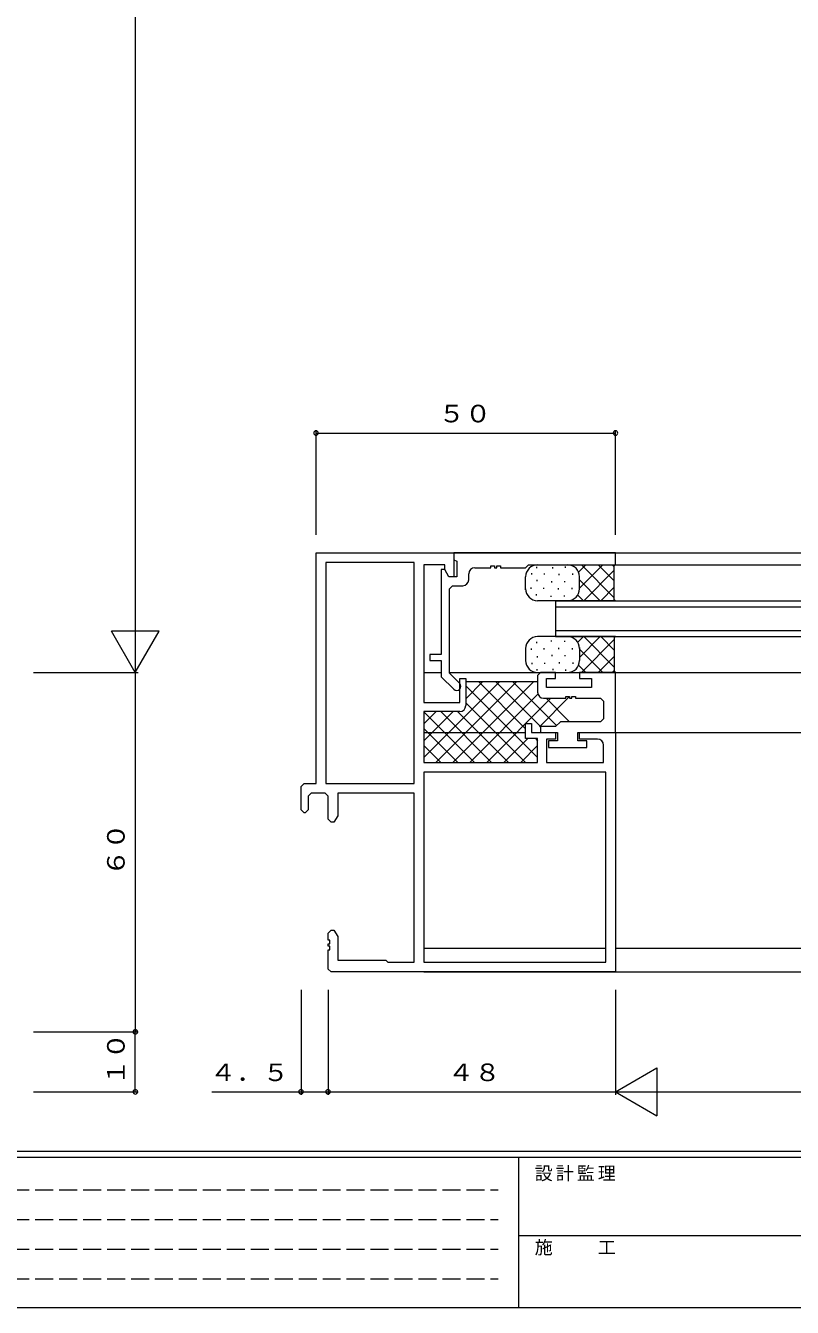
# Model space of a CAD drawing. Units: millimetres on the paper. Extents: x -297 to 270, y -210 to 193.
# Drawn here: x -193.3 to -65.3, y -210 to 4 of the extents above; entities that cross this region are included whole.
import ezdxf
from ezdxf.enums import TextEntityAlignment as Align

# ---------------------------------------------------------------- set-up
doc = ezdxf.new("R2010")
doc.units = ezdxf.units.MM
doc.linetypes.add('DASHED3', pattern=[4, 3, -1])
for name, color, linetype, lineweight in [('0-1_YKK_ZWAK', 7, 'Continuous', 9), ('0-3_YKK_11', 7, 'Continuous', 9), ('0-4_YKK_12', 2, 'Continuous', 9), ('0-6_YKK_13', 4, 'Continuous', 9), ('0-7_YKK_D', 6, 'Continuous', 9)]:
    doc.layers.add(name, color=color, linetype=linetype, lineweight=lineweight)
doc.styles.add('ＭＳ ゴシック', font='')
doc.styles.get('ＭＳ ゴシック').set_extended_font_data('MS Gothic')

msp = doc.modelspace()

# ---------------------------------------------------------------- linework, layer by layer
at = {"layer": '0-1_YKK_ZWAK'}
for p, q in [((255, -184), (-295, -184)), ((228, -185), (-295, -185)), ((-111, -185), (-111, -210)), ((-111, -197.999), (-19, -197.999)), ((-295, -210), (228, -210))]:
    msp.add_line(p, q, dxfattribs=at)
at = {"layer": '0-1_YKK_ZWAK', "linetype": 'DASHED3'}
for p, q in [((-291.715, -190.366), (-114.435, -190.366)), ((-291.715, -195.315), (-114.435, -195.315)), ((-291.715, -200.264), (-114.435, -200.264)), ((-291.715, -205.213), (-114.435, -205.213))]:
    msp.add_line(p, q, dxfattribs=at)
at = {"layer": '0-3_YKK_11'}
for p, q in [((-144.825, -84), (-121.825, -84)), ((-144.825, -122.5), (-144.825, -84)), ((-121.825, -84), (-121.825, -88)), ((-94.825, -84), (-121.825, -84)), ((-121.325, -85.424), (-121.325, -88)), ((-94.825, -86), (-94.825, -84)), ((-128.455, -85.63), (-143.195, -85.63)), ((-143.195, -85.63), (-143.195, -122.5)), ((-128.455, -122.5), (-128.455, -85.63)), ((-123.325, -86), (-126.825, -86)), ((-126.825, -86), (-126.825, -109)), ((-123.318, -86.8), (-123.925, -86.8)), ((-123.925, -86.8), (-123.925, -101)), ((-123.325, -86.788), (-123.325, -86)), ((-122.625, -88), (-123.325, -86.788)), ((-122.625, -88), (-123.318, -86.8)), ((-119.325, -88.5), (-119.325, -87.5)), ((-114.025, -86.5), (-109.825, -86.5)), ((-109.825, -86.5), (-109.325, -86)), ((-109.325, -86), (-94.825, -86)), ((-121.825, -88), (-122.625, -88)), ((-121.325, -88), (-122.625, -88)), ((-122.525, -104.11), (-122.525, -90)), ((-125.825, -101), (-125.825, -102)), ((-123.925, -101), (-125.825, -101)), ((-125.825, -102), (-123.925, -102)), ((-123.925, -102), (-123.925, -104.69)), ((-123.925, -104.69), (-121.82, -106.795)), ((-120.83, -105.805), (-122.525, -104.11)), ((-107.325, -104), (-107.825, -104.5)), ((-107.825, -104.5), (-107.825, -107.3)), ((-94.825, -104), (-100.825, -104)), ((-98.825, -106.5), (-106.325, -106.5)), ((-126.825, -109), (-120.825, -109)), ((-102.525, -108.3), (-102.125, -108.3)), ((-96.825, -108.8), (-96.825, -111.7)), ((-126.825, -110.5), (-126.825, -119)), ((-120.825, -110.5), (-126.825, -110.5)), ((-97.325, -112.2), (-104.025, -112.2)), ((-96.825, -111.7), (-97.325, -112.2)), ((-107.825, -119), (-107.825, -115)), ((-106.325, -115.1), (-106.325, -119)), ((-100.825, -114), (-94.825, -114)), ((-94.825, -114), (-94.825, -154)), ((-106.025, -116.5), (-99.625, -116.5)), ((-96.825, -119), (-96.825, -116.1)), ((-126.825, -119), (-107.825, -119)), ((-106.325, -119), (-96.825, -119)), ((-96.455, -120.63), (-126.825, -120.63)), ((-126.825, -120.63), (-126.825, -152.37)), ((-96.455, -152.37), (-96.455, -120.63)), ((-147.325, -123), (-146.825, -122.5)), ((-146.825, -122.5), (-144.825, -122.5)), ((-143.195, -122.5), (-128.455, -122.5)), ((-141.195, -124.13), (-141.195, -127.909)), ((-128.455, -124.13), (-141.195, -124.13)), ((-128.455, -152.37), (-128.455, -124.13)), ((-146.125, -124.63), (-146.125, -126.9)), ((-142.825, -128.5), (-142.825, -124.63)), ((-146.125, -126.9), (-146.625, -127.4)), ((-142.525, -150.3), (-142.525, -149.7)), ((-141.195, -148.091), (-141.195, -152)), ((-94.825, -154), (-142.325, -154)), ((-141.195, -152), (-133.195, -152)), ((-126.825, -152.37), (-96.455, -152.37))]:
    msp.add_line(p, q, dxfattribs=at)
for points in [[(-121.825, -84), (-121.825, -85.2), (-121.325, -85.424)], [(-118.325, -86.5), (-115.625, -86.5), (-115.625, -86.2), (-115.025, -86.2), (-115.025, -86.5), (-114.625, -86.5), (-114.625, -86.2), (-114.025, -86.2), (-114.025, -86.5)], [(-122.525, -90), (-122.025, -89.5), (-120.325, -89.5)], [(-106.325, -106.5), (-106.325, -105), (-104.825, -105), (-104.825, -104), (-107.325, -104)], [(-101.125, -114), (-94.825, -114), (-94.825, -104)], [(-100.825, -104), (-100.825, -105), (-98.825, -105), (-98.825, -106.5)], [(-120.825, -109), (-120.825, -105), (-119.825, -105), (-119.825, -109.5)], [(-106.825, -108.3), (-103.125, -108.3), (-103.125, -108), (-102.525, -108), (-102.525, -108.3)], [(-102.125, -108.3), (-102.125, -108), (-101.525, -108), (-101.525, -108.3), (-97.325, -108.3), (-96.825, -108.8)], [(-107.825, -115), (-109.825, -115), (-109.825, -112.5), (-108.825, -112.5), (-108.825, -114), (-104.825, -114)], [(-104.025, -112.2), (-104.825, -113), (-107.325, -113), (-107.325, -114), (-104.525, -114), (-104.525, -115.4), (-106.025, -115.4), (-106.025, -116.5)], [(-104.825, -114), (-104.825, -115.1), (-106.325, -115.1)], [(-99.625, -116.5), (-99.625, -115.4), (-101.125, -115.4), (-101.125, -114)], [(-97.825, -115.1), (-100.825, -115.1), (-100.825, -114)], [(-146.625, -127.4), (-146.825, -127.4), (-147.325, -126.9), (-147.325, -123)], [(-142.825, -124.63), (-143.325, -124.13), (-145.625, -124.13), (-146.125, -124.63)], [(-141.195, -127.909), (-141.825, -129), (-142.325, -129), (-142.825, -128.5)], [(-142.525, -149.7), (-142.825, -149.7), (-142.825, -149.3), (-142.525, -149.3), (-142.525, -148.7), (-142.825, -148.7), (-142.825, -147.5), (-142.325, -147), (-141.825, -147), (-141.195, -148.091)], [(-142.325, -154), (-142.825, -153.5), (-142.825, -150.3), (-142.525, -150.3)], [(-133.195, -152), (-132.825, -152.37), (-128.455, -152.37)]]:
    msp.add_lwpolyline(points, dxfattribs=at)
for centre, radius, start, end in [((-118.325, -87.5), 1, 90, 180), ((-120.325, -88.5), 1, 270, 0), ((-121.325, -106.3), 0.7, 225, 45), ((-106.825, -107.3), 1, 180, 270), ((-120.825, -109.5), 1, 270, 0), ((-97.825, -116.1), 1, 0, 90)]:
    msp.add_arc(centre, radius, start, end, dxfattribs=at)
at = {"layer": '0-4_YKK_12'}
for p, q in [((-126.825, -84), (40.175, -84)), ((-95.125, -86), (40.175, -86)), ((-104.825, -92), (-104.825, -98)), ((-104.825, -92), (-104.825, -98)), ((-104.825, -92), (-60.787, -92)), ((-104.825, -92), (-85.846, -92)), ((-78.999, -92), (-68.825, -92)), ((-104.825, -93), (-60.787, -93)), ((-104.825, -93), (-85.846, -93)), ((-78.999, -93), (-68.825, -93)), ((-104.825, -97), (-60.787, -97)), ((-104.825, -97), (-85.846, -97)), ((-104.825, -98), (-60.787, -98)), ((-104.825, -98), (-85.846, -98)), ((-78.999, -97), (-68.825, -97)), ((-78.999, -98), (-68.825, -98)), ((-126.825, -104), (-123.925, -104)), ((-122.525, -104), (40.075, -104)), ((-95.225, -104), (40.075, -104)), ((-126.825, -114), (-109.825, -114)), ((-95.125, -114), (40.175, -114)), ((-126.825, -150), (-96.455, -150)), ((-94.825, -150), (40.175, -150)), ((-126.825, -154), (40.175, -154))]:
    msp.add_line(p, q, dxfattribs=at)
at = {"layer": '0-6_YKK_13'}
for p, q in [((-108.803, -87.6), (-108.803, -87.4)), ((-107.981, -86.558), (-107.981, -86.358)), ((-107.825, -86), (-94.825, -86)), ((-106.682, -87.641), (-106.682, -87.441)), ((-105.286, -86.606), (-105.286, -86.406)), ((-104.251, -87.713), (-104.251, -87.513)), ((-103.168, -86.51), (-103.168, -86.31)), ((-101.965, -87.665), (-101.965, -87.465)), ((-100.981, -87.227), (-99.754, -86)), ((-100.825, -89.9), (-96.925, -86)), ((-100.525, -86), (-95.025, -91.5)), ((-100.097, -92), (-95.025, -86.928)), ((-97.697, -86), (-95.025, -88.672)), ((-95.369, -86), (-95.025, -86.343)), ((-94.825, -86), (-95.025, -86.2)), ((-95.025, -92), (-95.025, -86.2)), ((-109.825, -90.2), (-109.825, -88)), ((-108.899, -90.006), (-108.899, -89.806)), ((-107.909, -88.724), (-107.909, -88.524)), ((-106.778, -90.047), (-106.778, -89.847)), ((-105.454, -88.964), (-105.454, -88.764)), ((-103.265, -88.916), (-103.265, -88.716)), ((-102.061, -90.071), (-102.061, -89.871)), ((-100.825, -90.2), (-100.825, -88)), ((-100.825, -88.528), (-97.354, -92)), ((-97.269, -92), (-95.025, -89.757)), ((-108.005, -91.13), (-108.005, -90.93)), ((-94.825, -92), (-107.825, -92)), ((-105.551, -91.371), (-105.551, -91.171)), ((-104.347, -90.119), (-104.347, -89.919)), ((-103.361, -91.323), (-103.361, -91.123)), ((-101.054, -91.128), (-100.182, -92)), ((-94.825, -92), (-95.025, -91.8)), ((-94.825, -98), (-107.825, -98)), ((-101.054, -98.872), (-100.182, -98)), ((-100.825, -101.472), (-97.354, -98)), ((-100.097, -98), (-95.025, -103.072)), ((-97.269, -98), (-95.025, -100.243)), ((-94.825, -98), (-95.025, -98.2)), ((-95.025, -98), (-95.025, -103.8)), ((-109.825, -99.8), (-109.825, -102)), ((-108.899, -99.994), (-108.899, -100.194)), ((-108.005, -98.87), (-108.005, -99.07)), ((-106.778, -99.953), (-106.778, -100.153)), ((-105.551, -98.629), (-105.551, -98.829)), ((-104.347, -99.881), (-104.347, -100.081)), ((-103.361, -98.677), (-103.361, -98.877)), ((-102.061, -99.929), (-102.061, -100.129)), ((-100.825, -99.8), (-100.825, -102)), ((-100.825, -100.1), (-96.925, -104)), ((-100.525, -104), (-95.025, -98.5)), ((-108.803, -102.4), (-108.803, -102.6)), ((-107.909, -101.276), (-107.909, -101.476)), ((-106.682, -102.359), (-106.682, -102.559)), ((-105.454, -101.036), (-105.454, -101.236)), ((-104.251, -102.287), (-104.251, -102.487)), ((-103.265, -101.084), (-103.265, -101.284)), ((-101.965, -102.335), (-101.965, -102.535)), ((-97.697, -104), (-95.025, -101.328)), ((-107.981, -103.442), (-107.981, -103.642)), ((-107.825, -104), (-94.825, -104)), ((-105.286, -103.394), (-105.286, -103.594)), ((-103.168, -103.49), (-103.168, -103.69)), ((-100.981, -102.773), (-99.754, -104)), ((-95.369, -104), (-95.025, -103.657)), ((-94.825, -104), (-95.025, -103.8)), ((-126.825, -118.201), (-114.124, -105.5)), ((-124.796, -119), (-111.296, -105.5)), ((-121.968, -119), (-108.468, -105.5)), ((-119.825, -108.373), (-116.953, -105.5)), ((-119.825, -105.5), (-107.825, -105.5)), ((-119.825, -106.201), (-107.825, -118.201)), ((-117.698, -105.5), (-109.825, -113.373)), ((-114.87, -105.5), (-107.37, -113)), ((-112.041, -105.5), (-104.621, -112.92)), ((-119.825, -109.029), (-109.855, -119)), ((-119.139, -119), (-107.769, -107.63)), ((-116.311, -119), (-105.611, -108.3)), ((-107.523, -113.041), (-102.593, -108.111)), ((-106.413, -108.3), (-102.513, -112.2)), ((-126.825, -112.544), (-124.781, -110.5)), ((-126.825, -115.373), (-121.953, -110.5)), ((-126.745, -110.595), (-118.34, -119)), ((-124.012, -110.5), (-115.512, -119)), ((-121.183, -110.5), (-112.683, -119)), ((-126.825, -113.343), (-121.169, -119)), ((-113.482, -119), (-109.482, -115)), ((-108.198, -115), (-107.825, -115.373)), ((-126.825, -116.172), (-123.997, -119)), ((-110.654, -119), (-107.825, -116.172))]:
    msp.add_line(p, q, dxfattribs=at)
for centre, start, end in [((-107.825, -88), 90, 180), ((-102.825, -88), 0, 90), ((-107.825, -90), 180, 270), ((-102.825, -90), 270, 0), ((-107.825, -100), 90, 180), ((-102.825, -100), 0, 90), ((-107.825, -102), 180, 270), ((-102.825, -102), 270, 0)]:
    msp.add_arc(centre, 2, start, end, dxfattribs=at)
at = {"layer": '0-7_YKK_D'}
for p, q in [((-175, 116), (-175, -104)), ((-144.825, -81), (-144.825, -63.5)), ((-144.825, -81), (-144.825, -63.5)), ((-144.825, -64), (-94.825, -64)), ((-94.825, -81), (-94.825, -63.5)), ((-171, -97.072), (-179, -97.072)), ((-175, -104), (-179, -97.072)), ((-175, -104), (-171, -97.072)), ((-192, -104), (-174.5, -104)), ((-192, -104), (-174.5, -104)), ((-175, -104), (-175, -164)), ((-147.325, -157), (-147.325, -174.5)), ((-142.825, -157), (-142.825, -174.5)), ((-142.825, -157), (-142.825, -174.5)), ((-94.825, -157), (-94.825, -174.5)), ((-94.825, -157), (-94.825, -174.5)), ((-192, -164), (-174.5, -164)), ((-192, -164), (-174.5, -164)), ((-175, -174), (-175, -164)), ((-94.825, -174), (-87.897, -170)), ((-87.897, -170), (-87.897, -178)), ((-192, -174), (-174.5, -174)), ((-94.825, -174), (-87.897, -178)), ((-94.825, -174), (180.175, -174))]:
    msp.add_line(p, q, dxfattribs=at)
msp.add_lwpolyline([(-162.225, -174), (-142.825, -174), (-94.825, -174)], dxfattribs=at)
for centre, start, end in [((-144.825, -64), 0, 180), ((-144.825, -64), 0, 180), ((-144.825, -64), 180, 0), ((-144.825, -64), 180, 0), ((-94.825, -64), 0, 180), ((-94.825, -64), 180, 0), ((-175, -164), 0, 180), ((-175, -164), 0, 180), ((-175, -164), 180, 0), ((-175, -164), 180, 0), ((-175, -174), 0, 180), ((-175, -174), 180, 0), ((-147.325, -174), 0, 180), ((-147.325, -174), 180, 0), ((-142.825, -174), 0, 180), ((-142.825, -174), 0, 180), ((-142.825, -174), 180, 0), ((-142.825, -174), 180, 0)]:
    msp.add_arc(centre, 0.375, start, end, dxfattribs=at)

# ---------------------------------------------------------------- texts
at = {"layer": '0-1_YKK_ZWAK', "char_height": 2.199, "attachment_point": 7, "style": 'ＭＳ ゴシック'}
for s, insert in [('\\T1.17;設計監理', (-108.308, -188.952)), ('\\T1.17;施\u3000\u3000工', (-108.308, -201.324))]:
    msp.add_mtext(s, dxfattribs=dict(at, insert=insert))
at = {"layer": '0-7_YKK_D', "color": 7, "style": 'ＭＳ ゴシック', "width": 1.1}
for s, p in [('５０', (-124.37, -63.1)), ('４．５', (-162.537, -173.1)), ('４８', (-122.807, -173.1))]:
    msp.add_text(s, height=2.933, dxfattribs=at).set_placement(p, align=Align.BOTTOM_LEFT)
for s, p in [('６０', (-175.9, -137.982)), ('１０', (-175.9, -172.982))]:
    msp.add_text(s, height=2.933, rotation=90, dxfattribs=at).set_placement(p, align=Align.BOTTOM_LEFT)

doc.saveas('drawing.dxf')
